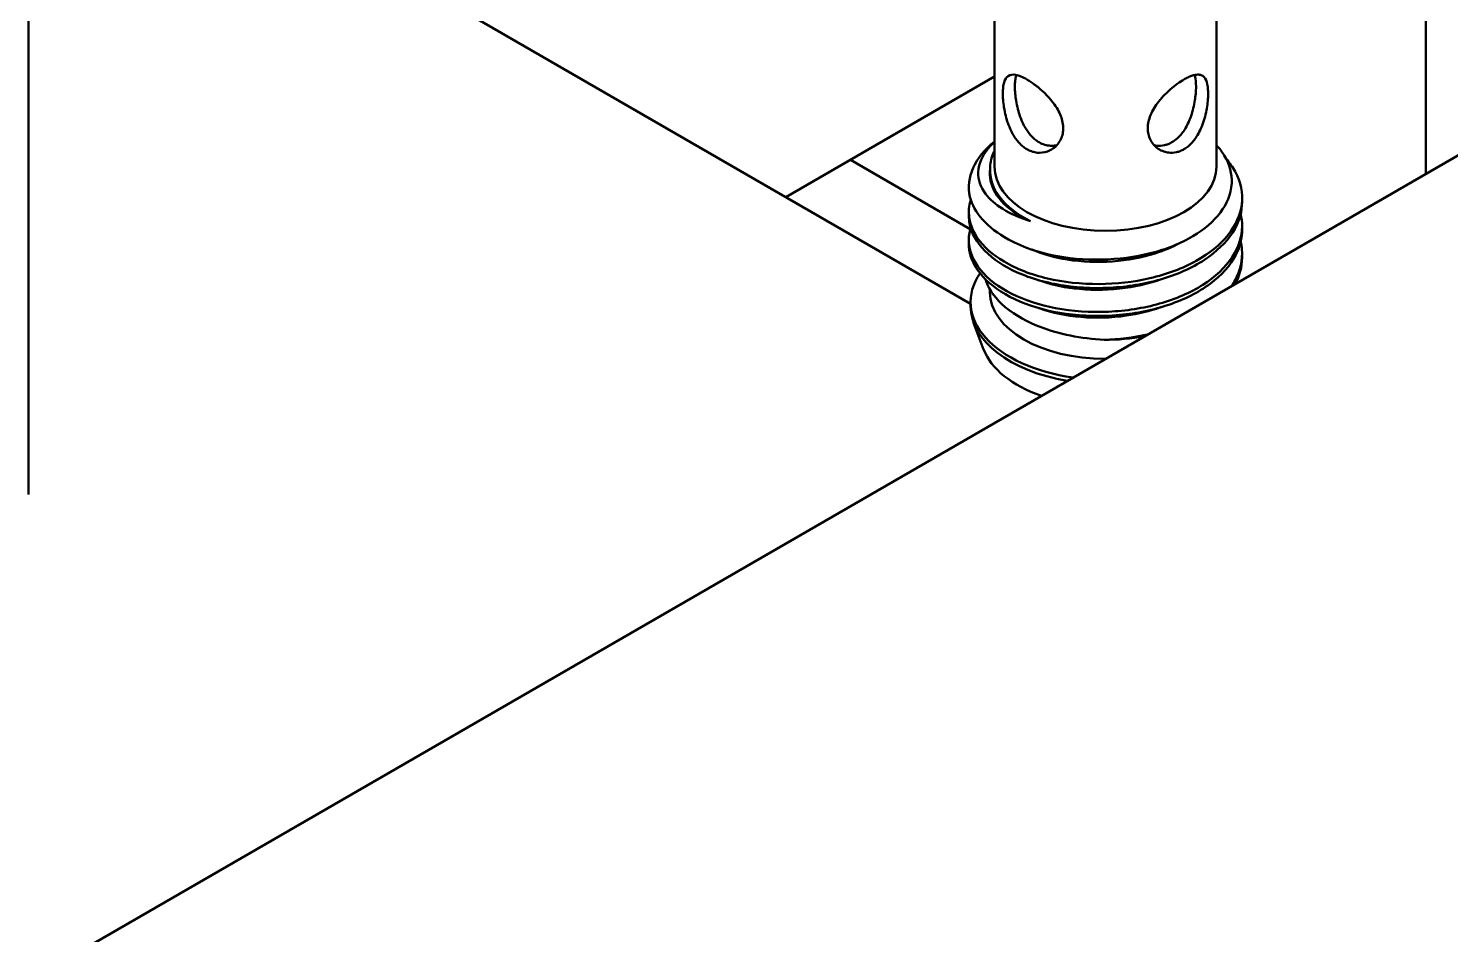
# Model space of a CAD drawing. Header units: millimetres. Extents: x 0 to 420, y 0 to 297.
# Drawn here: x 264.69 to 270.64, y 138.92 to 142.71 of the extents above; entities that cross this region are included whole.
import ezdxf

# ---------------------------------------------------------------- set-up
doc = ezdxf.new("R2010")
doc.units = ezdxf.units.MM
doc.header["$LTSCALE"] = 0.75
doc.layers.add('Visible', color=7, linetype='Continuous', lineweight=50)

msp = doc.modelspace()

# ---------------------------------------------------------------- linework, layer by layer
at = {"layer": 'Visible', "extrusion": (0, 0.816497, 0.57735)}
for p, q in [((299.3922, 158.7631), (264.8382, 138.8133)), ((264.692, 152.9749), (264.692, 140.763)), ((270.537, 145.4377), (270.537, 142.1035)), ((268.6323, 141.5604), (264.692, 143.8353)), ((268.7323, 142.9673), (268.7323, 142.1332)), ((269.6609, 142.9615), (269.6609, 142.1332)), ((268.7323, 142.5098), (267.8601, 142.0062)), ((268.1297, 142.1619), (268.6313, 141.8723)), ((268.7135, 142.1179), (268.7135, 142.1018)), ((268.6252, 142.0457), (268.6252, 142.0435)), ((269.768, 142.0018), (269.768, 141.9851)), ((268.6252, 141.9435), (268.6252, 141.9268)), ((269.768, 141.8852), (269.768, 141.8685)), ((268.6252, 141.8268), (268.6252, 141.8102)), ((269.768, 141.7685), (269.768, 141.7519)), ((268.6323, 141.55), (268.6323, 141.5675)), ((268.7135, 141.6083), (268.7135, 141.6196)), ((268.687, 141.3695), (268.6452, 141.4809))]:
    msp.add_line(p, q, dxfattribs=at)
at = {"layer": 'Visible', "extrusion": (1e-16, 0, -1)}
msp.add_arc((-269.5387, 141.7541), 0.2293, 180.54832, 208.95959, dxfattribs=at)
at = {"layer": 'Visible', "extrusion": (3e-16, 0, -1)}
msp.add_arc((-269.1666, 142.3805), 0.9712, 257.73603, 268.5395, dxfattribs=at)
at = {"layer": 'Visible', "extrusion": (3e-16, 1e-16, -1)}
msp.add_ellipse((269.1966, 142.0457), major_axis=(-0.5714, 0), ratio=0.57735, start_param=-0.118452, end_param=0.622368, dxfattribs=at)
at = {"layer": 'Visible', "extrusion": (3e-16, 2e-16, -1)}
msp.add_ellipse((269.1966, 142.1179), major_axis=(0.4831, 0), ratio=0.57735, start_param=2.278551, end_param=3.172414, dxfattribs=at)
at = {"layer": 'Visible'}
for centre, major_axis, start_param, end_param in [((269.1966, 142.1332), (0.4643, 0), 3.141593, 6.283185), ((269.1966, 141.5675), (-0.5643, 0), -0.376806, 1.327785), ((269.1966, 141.5675), (-0.5643, 0), 3.384604, 3.395954), ((269.1966, 141.6083), (-0.4831, 0), 0, 1.569918), ((269.1966, 141.55), (-0.5643, 0), 0, 1.28401), ((269.1966, 141.7395), (0.5714, 0), 4.70327, 4.999661), ((269.1966, 141.4334), (0.5214, 0), 3.355349, 4.173004)]:
    msp.add_ellipse(centre, major_axis=major_axis, ratio=0.57735, start_param=start_param, end_param=end_param, dxfattribs=at)
for points, knots in [([(268.8683, 142.2061), (268.8633, 142.209), (268.8583, 142.2124), (268.8487, 142.2199), (268.844, 142.224), (268.8307, 142.2375), (268.8225, 142.2478), (268.8103, 142.2669), (268.8059, 142.275), (268.7967, 142.2938), (268.7922, 142.3049), (268.7826, 142.3326), (268.7762, 142.3555), (268.7704, 142.3923), (268.7692, 142.4028), (268.7676, 142.4227), (268.7673, 142.4319), (268.7673, 142.4495), (268.7678, 142.4577), (268.7695, 142.4726), (268.7708, 142.4793), (268.7763, 142.499), (268.7822, 142.5074), (268.7988, 142.519), (268.8104, 142.519), (268.8276, 142.5159), (268.8349, 142.5136), (268.8509, 142.5071), (268.8594, 142.5029), (268.8683, 142.4977)], [0.000001, 0.000001, 0.000001, 0.000001, 0.0150811, 0.0150811, 0.0302153, 0.0302153, 0.060585, 0.060585, 0.080684, 0.080684, 0.1057171, 0.1057171, 0.1418172, 0.1418172, 0.1563674, 0.1563674, 0.1707442, 0.1707442, 0.1850351, 0.1850351, 0.1993193, 0.1993193, 0.2327335, 0.2327335, 0.2789827, 0.2789827, 0.3096195, 0.3096195, 0.3402608, 0.3402608, 0.3402608, 0.3402608]), ([(268.9188, 142.2353), (268.9138, 142.2382), (268.9088, 142.2415), (268.8992, 142.249), (268.8946, 142.2531), (268.8813, 142.2665), (268.8732, 142.2768), (268.861, 142.2958), (268.8565, 142.3038), (268.8474, 142.3226), (268.8428, 142.3336), (268.8332, 142.3613), (268.8269, 142.3841), (268.8199, 142.4279), (268.8178, 142.4483), (268.8178, 142.4774), (268.8182, 142.4856), (268.8198, 142.5007), (268.8211, 142.5075), (268.823, 142.5145), (268.8233, 142.5156), (268.8236, 142.5166)], [0.000001, 0.000001, 0.000001, 0.000001, 0.0150246, 0.0150246, 0.0301017, 0.0301017, 0.0603585, 0.0603585, 0.0803919, 0.0803919, 0.1054223, 0.1054223, 0.1414543, 0.1414543, 0.1653699, 0.1653699, 0.1757615, 0.1757615, 0.1862018, 0.1862018, 0.1880571, 0.1880571, 0.1880571, 0.1880571]), ([(269.5249, 142.4977), (269.5159, 142.4925), (269.5066, 142.4864), (269.4876, 142.4728), (269.4782, 142.4653), (269.4544, 142.4446), (269.4363, 142.4275), (269.4059, 142.3885), (269.3938, 142.3696), (269.3814, 142.3398), (269.3785, 142.3306), (269.3745, 142.3124), (269.3735, 142.3033), (269.3733, 142.2856), (269.3742, 142.2771), (269.3791, 142.256), (269.3852, 142.2401), (269.4037, 142.2188), (269.4102, 142.213), (269.4246, 142.2032), (269.4324, 142.1993), (269.4473, 142.1943), (269.4541, 142.1927), (269.4718, 142.1908), (269.4826, 142.1914), (269.4987, 142.1949), (269.504, 142.1965), (269.5146, 142.2007), (269.5198, 142.2032), (269.5249, 142.2061)], [-0.6322229, -0.6322229, -0.6322229, -0.6322229, -0.5582366, -0.5582366, -0.4842359, -0.4842359, -0.3728641, -0.3728641, -0.2912209, -0.2912209, -0.2559188, -0.2559188, -0.2206688, -0.2206688, -0.1853962, -0.1853962, -0.1304372, -0.1304372, -0.1059278, -0.1059278, -0.0808922, -0.0808922, -0.0607465, -0.0607465, -0.0302962, -0.0302962, -0.0151214, -0.0151214, 0, 0, 0, 0]), ([(269.6609, 142.2233), (269.6736, 142.2093), (269.6845, 142.1947), (269.7157, 142.1425), (269.7263, 142.1034), (269.7224, 142.0169), (269.7027, 141.9757), (269.6497, 141.9049), (269.6105, 141.871), (269.5108, 141.8119), (269.4503, 141.7878), (269.3193, 141.755), (269.2498, 141.7462), (269.1091, 141.7434), (269.0387, 141.7498), (268.9271, 141.7735), (268.8588, 141.7918), (268.7467, 141.8531), (268.7098, 141.8814), (268.6556, 141.9421), (268.6378, 141.9739), (268.6292, 142.0067)], [-2.127623, -2.127623, -2.127623, -2.127623, -2.043915, -2.043915, -1.837967, -1.837967, -1.589648, -1.589648, -1.315505, -1.315505, -1.027125, -1.027125, -0.745326, -0.745326, -0.457456, -0.457456, -0.257153, -0.257153, -0.125365, -0.125365, -0.000001, -0.000001, -0.000001, -0.000001]), ([(268.7323, 142.236), (268.7207, 142.2256), (268.7104, 142.2147), (268.6833, 142.1801), (268.6657, 142.1478), (268.6631, 142.0793), (268.6735, 142.0486), (268.7124, 141.9968), (268.7368, 141.9754), (268.7995, 141.9366), (268.8387, 141.9188), (268.8826, 141.906)], [-0.5884658, -0.5884658, -0.5884658, -0.5884658, -0.5121594, -0.5121594, -0.3539255, -0.3539255, -0.2206225, -0.2206225, -0.112365, -0.112365, 0, 0, 0, 0]), ([(268.993, 142.2229), (268.9897, 142.2221), (268.9864, 142.2216), (268.9777, 142.2206), (268.9723, 142.2204), (268.9588, 142.2211), (268.9506, 142.2225), (268.9345, 142.2274), (268.9265, 142.2309), (268.9188, 142.2353)], [0.6036488, 0.6036488, 0.6036488, 0.6036488, 0.6348741, 0.6348741, 0.6833954, 0.6833954, 0.7560802, 0.7560802, 0.828991, 0.828991, 0.828991, 0.828991]), ([(269.7009, 142.1664), (269.7158, 142.1492), (269.7283, 142.1314), (269.7626, 142.0687), (269.7721, 142.0222), (269.761, 141.9316), (269.7417, 141.8885), (269.677, 141.8076), (269.6318, 141.7708), (269.52, 141.7082), (269.4541, 141.6834), (269.3141, 141.6511), (269.2419, 141.643), (269.0949, 141.6421), (269.0216, 141.65), (268.8852, 141.6819), (268.8236, 141.7059), (268.7238, 141.7652), (268.6857, 141.7991), (268.6343, 141.8746), (268.6224, 141.9157), (268.6267, 141.9695), (268.6291, 141.982), (268.6329, 141.9944)], [0.749032, 0.749032, 0.749032, 0.749032, 0.815749, 0.815749, 0.975445, 0.975445, 1.12882, 1.12882, 1.284227, 1.284227, 1.443311, 1.443311, 1.595211, 1.595211, 1.752373, 1.752373, 1.911837, 1.911837, 2.065044, 2.065044, 2.224257, 2.224257, 2.272839, 2.272839, 2.272839, 2.272839]), ([(268.7138, 142.1265), (268.7138, 142.1436), (268.7166, 142.1654), (268.7296, 142.1939), (268.7309, 142.1966), (268.7323, 142.1993)], [-3.6935472, -3.6935472, -3.6935472, -3.6935472, -3.5146624, -3.5146624, -3.4954718, -3.4954718, -3.4954718, -3.4954718]), ([(268.7135, 142.1018), (268.7135, 142.1011), (268.7135, 142.1004), (268.7141, 142.0658), (268.7269, 142.0324), (268.7761, 141.9698), (268.8124, 141.9414), (268.866, 141.9137), (268.8741, 141.9097), (268.8826, 141.906)], [-0.2928402, -0.2928402, -0.2928402, -0.2928402, -0.2901408, -0.2901408, -0.1577687, -0.1577687, -0.0232828, -0.0232828, -0.000001, -0.000001, -0.000001, -0.000001]), ([(268.6252, 141.9268), (268.6252, 141.9167), (268.6261, 141.9066), (268.6352, 141.8561), (268.657, 141.8169), (268.726, 141.7469), (268.7718, 141.7162), (268.8847, 141.6655), (268.9516, 141.6466), (269.0941, 141.6256), (269.1682, 141.6232), (269.3148, 141.6346), (269.3859, 141.6481), (269.5193, 141.6912), (269.5798, 141.721), (269.6771, 141.7912), (269.7137, 141.8305), (269.7577, 141.9089), (269.768, 141.9469), (269.768, 141.9852)], [4.058749, 4.058749, 4.058749, 4.058749, 4.097989, 4.097989, 4.255109, 4.255109, 4.407176, 4.407176, 4.566419, 4.566419, 4.721787, 4.721787, 4.875627, 4.875627, 5.035267, 5.035267, 5.188864, 5.188864, 5.321234, 5.321234, 5.321234, 5.321234]), ([(269.7621, 141.9352), (269.7661, 141.9183), (269.7681, 141.9013), (269.7678, 141.84), (269.7538, 141.7965), (269.6986, 141.7125), (269.6567, 141.673), (269.5519, 141.6065), (269.4906, 141.5798), (269.3553, 141.5415), (269.2826, 141.5302), (269.1333, 141.5235), (269.0582, 141.5286), (268.9201, 141.5549), (268.858, 141.5752), (268.7493, 141.6298), (268.7047, 141.6638), (268.6437, 141.7386), (268.6272, 141.7785), (268.6245, 141.8384), (268.6269, 141.8578), (268.6326, 141.8769)], [3.410783, 3.410783, 3.410783, 3.410783, 3.469695, 3.469695, 3.62198, 3.62198, 3.781193, 3.781193, 3.935936, 3.935936, 4.090922, 4.090922, 4.249864, 4.249864, 4.402836, 4.402836, 4.563602, 4.563602, 4.720466, 4.720466, 4.7953, 4.7953, 4.7953, 4.7953]), ([(268.6252, 141.8102), (268.6252, 141.7936), (268.6276, 141.7771), (268.6445, 141.7202), (268.6712, 141.6814), (268.75, 141.6131), (268.8005, 141.5838), (268.9194, 141.5384), (268.9868, 141.5227), (269.1317, 141.5069), (269.2081, 141.5074), (269.3545, 141.5249), (269.4233, 141.5411), (269.55, 141.5889), (269.6063, 141.6202), (269.6972, 141.6943), (269.7306, 141.7365), (269.7619, 141.8096), (269.768, 141.839), (269.768, 141.8685)], [1.533769, 1.533769, 1.533769, 1.533769, 1.597922, 1.597922, 1.757037, 1.757037, 1.911678, 1.911678, 2.066575, 2.066575, 2.225785, 2.225785, 2.377972, 2.377972, 2.534614, 2.534614, 2.693768, 2.693768, 2.795948, 2.795948, 2.795948, 2.795948]), ([(268.8892, 141.7864), (268.9334, 141.7675), (268.9837, 141.7534), (269.0984, 141.7352), (269.1626, 141.7327), (269.2884, 141.742), (269.3488, 141.7531), (269.4414, 141.7826), (269.4758, 141.7969), (269.5069, 141.8136)], [-2.1257532, -2.1257532, -2.1257532, -2.1257532, -2.0054132, -2.0054132, -1.8705981, -1.8705981, -1.7407129, -1.7407129, -1.6550159, -1.6550159, -1.6550159, -1.6550159]), ([(268.6942, 141.6625), (268.6951, 141.6597), (268.6961, 141.6569), (268.7113, 141.6154), (268.7387, 141.5787), (268.8208, 141.5101), (268.8734, 141.4829), (268.9629, 141.4482), (269.0055, 141.4359), (269.0958, 141.4176), (269.1432, 141.4118), (269.1914, 141.4096)], [-0.4503868, -0.4503868, -0.4503868, -0.4503868, -0.4420615, -0.4420615, -0.327671, -0.327671, -0.2010479, -0.2010479, -0.1014294, -0.1014294, -0.000001, -0.000001, -0.000001, -0.000001]), ([(268.9171, 141.6587), (268.962, 141.6424), (269.012, 141.6308), (269.1271, 141.6168), (269.1922, 141.6165), (269.3163, 141.6301), (269.3743, 141.6429), (269.4274, 141.6619)], [-4.2331534, -4.2331534, -4.2331534, -4.2331534, -4.1173365, -4.1173365, -3.98159, -3.98159, -3.854532, -3.854532, -3.854532, -3.854532])]:
    msp.add_open_spline(points, degree=3, knots=knots, dxfattribs=at)
at = {"layer": 'Visible', "extrusion": (-2.9436e-12, 4.406e-13, -1)}
msp.add_open_spline([(269.5696, 142.5166), (269.57, 142.5155), (269.5703, 142.5144), (269.5744, 142.4991), (269.5754, 142.4829), (269.5754, 142.448), (269.5732, 142.4274), (269.567, 142.3883), (269.5616, 142.3661), (269.5508, 142.3349), (269.5464, 142.3239), (269.5373, 142.305), (269.5328, 142.2968), (269.5243, 142.2833), (269.5204, 142.2778), (269.5101, 142.2648), (269.5035, 142.2577), (269.4895, 142.2451), (269.4821, 142.2397), (269.4744, 142.2353)], degree=3, knots=[0.1567374, 0.1567374, 0.1567374, 0.1567374, 0.1624246, 0.1624246, 0.237687, 0.237687, 0.3455306, 0.3455306, 0.4893894, 0.4893894, 0.5699201, 0.5699201, 0.6348741, 0.6348741, 0.6833954, 0.6833954, 0.7560802, 0.7560802, 0.828991, 0.828991, 0.828991, 0.828991], dxfattribs=at)
at = {"layer": 'Visible', "extrusion": (1.637e-12, -1.479e-13, -1)}
msp.add_open_spline([(269.5249, 142.4977), (269.5305, 142.501), (269.536, 142.5039), (269.5466, 142.5089), (269.5517, 142.511), (269.5676, 142.5167), (269.5761, 142.5181), (269.5878, 142.5183), (269.5924, 142.5176), (269.6013, 142.5144), (269.6054, 142.5118), (269.6161, 142.5006), (269.6201, 142.4898), (269.624, 142.4709), (269.6249, 142.4636), (269.6259, 142.4476), (269.626, 142.4392), (269.6255, 142.4208), (269.6248, 142.4109), (269.6225, 142.3905), (269.621, 142.3799), (269.6167, 142.3577), (269.6141, 142.3463), (269.6076, 142.3234), (269.6038, 142.3121), (269.5952, 142.2909), (269.5905, 142.2809), (269.575, 142.253), (269.565, 142.2407), (269.5531, 142.2278), (269.5478, 142.2227), (269.5367, 142.2136), (269.5309, 142.2096), (269.5249, 142.2061)], degree=3, knots=[0.000001, 0.000001, 0.000001, 0.000001, 0.0167233, 0.0167233, 0.0334818, 0.0334818, 0.0712907, 0.0712907, 0.1003043, 0.1003043, 0.1328336, 0.1328336, 0.1996126, 0.1996126, 0.236557, 0.236557, 0.272176, 0.272176, 0.3095698, 0.3095698, 0.3478243, 0.3478243, 0.3873849, 0.3873849, 0.4280083, 0.4280083, 0.4661011, 0.4661011, 0.5404287, 0.5404287, 0.5952837, 0.5952837, 0.6499579, 0.6499579, 0.6499579, 0.6499579], dxfattribs=at)
at = {"layer": 'Visible', "extrusion": (-9.418e-13, -5.494e-13, -1)}
msp.add_open_spline([(268.8683, 142.4977), (268.8739, 142.4945), (268.8797, 142.4908), (268.8915, 142.483), (268.8974, 142.4787), (268.9169, 142.464), (268.9288, 142.4536), (268.9464, 142.4368), (268.9538, 142.4292), (268.9688, 142.4123), (268.9763, 142.4029), (268.997, 142.3737), (269.0063, 142.3552), (269.0152, 142.3289), (269.0174, 142.3198), (269.0198, 142.3018), (269.0201, 142.2931), (269.0188, 142.2759), (269.0171, 142.2674), (269.0118, 142.2513), (269.0082, 142.2437), (268.9989, 142.2293), (268.9933, 142.2226), (268.9805, 142.2109), (268.9733, 142.206), (268.9583, 142.1983), (268.9506, 142.1955), (268.927, 142.1902), (268.9138, 142.1913), (268.8991, 142.1937), (268.8929, 142.1953), (268.8804, 142.1998), (268.8743, 142.2027), (268.8683, 142.2061)], degree=3, knots=[0.000001, 0.000001, 0.000001, 0.000001, 0.0167233, 0.0167233, 0.0334818, 0.0334818, 0.0712907, 0.0712907, 0.1003043, 0.1003043, 0.1328336, 0.1328336, 0.1996126, 0.1996126, 0.236557, 0.236557, 0.272176, 0.272176, 0.3095698, 0.3095698, 0.3478243, 0.3478243, 0.3873849, 0.3873849, 0.4280083, 0.4280083, 0.4660955, 0.4660955, 0.5404106, 0.5404106, 0.5952523, 0.5952523, 0.6499403, 0.6499403, 0.6499403, 0.6499403], dxfattribs=at)
at = {"layer": 'Visible', "extrusion": (2.7949e-12, -4.1185e-12, -1)}
msp.add_open_spline([(269.4744, 142.2353), (269.4694, 142.2324), (269.4642, 142.2299), (269.4537, 142.2257), (269.4484, 142.2241), (269.4324, 142.2206), (269.4216, 142.2199), (269.4074, 142.2215), (269.4038, 142.2221), (269.4002, 142.2229)], degree=3, knots=[0.000001, 0.000001, 0.000001, 0.000001, 0.01502457, 0.01502457, 0.03010171, 0.03010171, 0.06035848, 0.06035848, 0.07090712, 0.07090712, 0.07090712, 0.07090712], dxfattribs=at)
at = {"layer": 'Visible'}
msp.add_open_spline([(268.6252, 142.0435), (268.6252, 142.0312), (268.6265, 142.0189), (268.6292, 142.0067)], degree=3, dxfattribs=at)
at = {"layer": 'Visible', "extrusion": (5.7527e-12, -1.5854e-12, -1)}
msp.add_open_spline([(269.7621, 141.8186), (269.7645, 141.8084), (269.7662, 141.7982), (269.7712, 141.7438), (269.7614, 141.6999), (269.734, 141.6499), (269.729, 141.6419), (269.7236, 141.6339)], degree=3, knots=[5.9344008, 5.9344008, 5.9344008, 5.9344008, 5.9698249, 5.9698249, 6.1217617, 6.1217617, 6.1514439, 6.1514439, 6.1514439, 6.1514439], dxfattribs=at)
at = {"layer": 'Visible', "extrusion": (-2.94e-13, -1.9813e-12, -1)}
msp.add_open_spline([(268.9171, 141.5421), (268.9191, 141.5414), (268.9212, 141.5406), (268.9747, 141.5219), (269.0326, 141.5099), (269.1561, 141.4995), (269.2208, 141.5014), (269.3341, 141.5175), (269.3826, 141.5293), (269.4274, 141.5453)], degree=3, knots=[-6.364568, -6.364568, -6.364568, -6.364568, -6.3593888, -6.3593888, -6.2282176, -6.2282176, -6.0938006, -6.0938006, -5.9863907, -5.9863907, -5.9863907, -5.9863907], dxfattribs=at)

doc.saveas('drawing.dxf')
